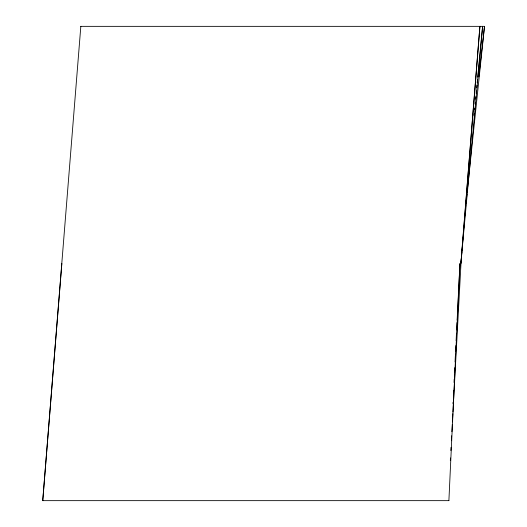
<?xml version="1.0" encoding="UTF-8"?>
<svg xmlns="http://www.w3.org/2000/svg" width="527" height="527" viewBox="0 0 527 527"><rect width="100%" height="100%" fill="white"/><g stroke="black" fill="none" stroke-linecap="round" stroke-linejoin="round"><path stroke-width="0.79" d="M448.892 500.65L459.946 263.5L457.133 320.12M452.97 403.82L453.049 402.18M453.497 393.155L453.622 390.691M454.03 382.483L454.195 379.203M454.518 372.635L454.761 367.714M455.051 361.97L455.335 356.226M455.578 351.305L455.868 345.56M456.112 340.633L456.435 334.072M456.639 329.968L457.008 322.583M450.335 460.44L450.466 457.976M450.862 450.592L451.04 447.311M451.395 440.75L451.665 435.822M451.883 431.718L452.285 424.334M452.416 421.877L452.864 413.669M452.95 412.028L460.987 263.5L479.913 26.35L461.902 250.371M80.829 26.35L42.746 500.65L61.863 263.5M461.244 258.579L460.842 263.5L482.62 26.35L477.726 77.054M461.375 256.932L461.771 252.011M474.01 115.485L474.168 113.852M474.563 109.761L474.722 108.127M475.117 104.036L475.275 102.403M475.591 99.129L475.828 96.678M476.144 93.404L476.382 90.954M476.698 87.68L476.935 85.229M477.172 82.779L477.488 79.505M465.611 207.071L465.782 205.438M466.125 202.17L466.382 199.713M466.639 197.263L466.981 193.989M467.146 192.355L467.574 188.264M467.745 186.63L484.497 26.35L80.743 26.35M478.812 76.823L484.497 26.35M42.503 500.65L448.899 500.65"/></g></svg>
